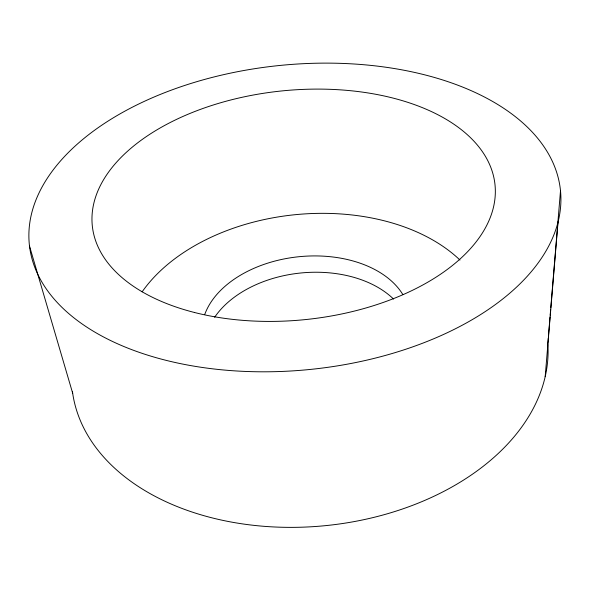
<?xml version="1.0" encoding="UTF-8"?>
<svg xmlns="http://www.w3.org/2000/svg" width="590" height="590" viewBox="0 0 590 590"><rect width="100%" height="100%" fill="white"/><g stroke="black" fill="none" stroke-linecap="round" stroke-linejoin="round"><path stroke-width="0.89" d="M547.83 343.513L548.287 338.026M548.435 336.197L550.028 316.992M550.182 315.163L550.64 309.669M550.787 307.84L560.5 190.777A266.945 152.751 -5.8 0 0 149.159 99.157A266.945 152.751 -5.8 0 0 175.024 362.459A266.945 152.751 -5.8 0 0 560.5 190.777M545.19 376.641L558.022 222.098M29.5 246.082L72.673 393.228M142.124 291.844A183.807 121.828 -5.8 0 1 295.03 214.708A183.807 121.828 -5.8 0 1 459.957 260.035M547.889 344.383A238.957 162.257 -5.8 0 1 325.26 525.668A238.957 162.257 -5.8 0 1 72.422 391.399M204.796 314.308A104.415 68.801 -5.8 0 1 299.123 256.702A104.415 68.801 -5.8 0 1 402.8 294.499M214.642 317.28A103.088 69.178 -5.8 0 1 300.502 273.023A103.088 69.178 -5.8 0 1 393.537 299.064M194.538 312.501A202.392 114.932 -5.8 0 0 495.334 190.282A202.392 114.932 -5.8 0 0 191.086 112.985A202.392 114.932 -5.8 0 0 194.538 312.501"/></g></svg>
